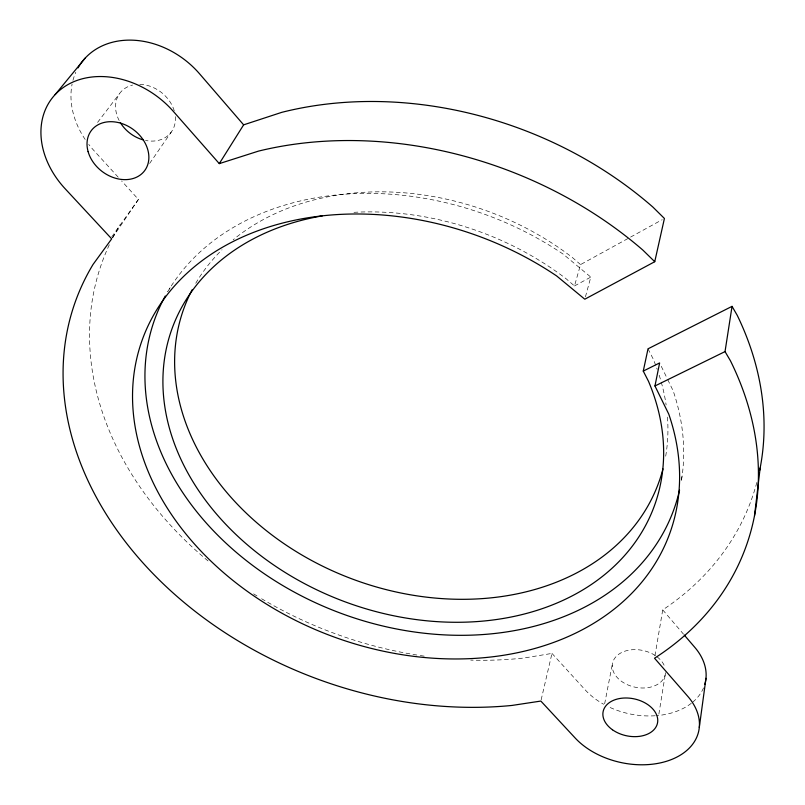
<?xml version="1.0" encoding="UTF-8"?>
<svg xmlns="http://www.w3.org/2000/svg" width="805" height="805" viewBox="0 0 805 805"><rect width="100%" height="100%" fill="white"/><g stroke="black" fill="none" stroke-linecap="round" stroke-linejoin="round"><path stroke-width="0.6" stroke-dasharray="4.03 3.02" d="M658.862 714.136L665.141 675.113M654.958 655.733L662.726 609.878A345.687 268.9 20.4 0 0 756.831 482.457M681.282 480.484L682.308 474.517M604.636 703.862L612.605 662.867M541.151 699.847L551.968 653.419L523.884 658.017A345.687 268.9 20.4 0 1 470.724 660.12M585.426 296.874L590.81 277.101L563.248 254.189A276.447 212.047 20.5 0 0 167.661 291.812L170.177 287.667M353.938 212.319A256.916 196.933 20.5 0 1 566.116 278.751L574.488 285.966L580.546 264.593L662.233 219.685M112.388 237.827L138.43 199.409L121.595 180.934M111.724 236.922L138.43 199.409M149.629 163.445L171.274 132.05M97.576 122.41L119.382 93.833M574.488 285.966L590.81 277.101M580.546 264.593L572.325 257.469A252.881 195.977 20.4 0 0 233.138 239.799M118.234 177.241L93.823 150.444A80.621 64.4 38.1 0 1 88.731 144.367M551.968 653.419L585.175 689.875A67.479 46.952 11.9 0 0 603.69 704.274M662.726 609.878L683.495 634.149M648.025 348.817L653.137 358.889A252.881 195.977 20.4 0 1 657.182 369.334M661.257 366.275L667.214 378.551M667.748 379.668L673.161 390.817A276.447 212.047 20.5 0 1 681.221 481.722M175.339 116.655A32.23 25.74 38.1 0 1 145.474 140.432M119.18 120.569A32.23 25.74 38.1 0 1 132.604 85.068M139.748 84.334A32.23 25.74 38.1 0 1 174.474 111.684M195.746 283.279A252.881 195.977 20.4 0 1 222.049 249.761M659.164 375.16A252.881 195.977 20.4 0 1 660.935 380.986M661.257 382.144A252.881 195.977 20.4 0 1 666.127 404.965M667.466 417.06A252.881 195.977 20.4 0 1 665.151 459.162M85.199 139.476A80.621 64.4 38.1 0 1 72.108 84.022M72.953 80.379A80.621 64.4 38.1 0 1 75.831 72.259M665.564 672.688A26.988 18.777 11.9 0 1 631.764 686.343A26.988 18.777 11.9 0 1 615.342 657.423A26.988 18.777 11.9 0 1 656.186 656.176M657.061 656.82A26.988 18.777 11.9 0 1 664.88 667.164M424.235 656.145A345.687 268.9 20.4 0 1 418.117 655.23M416.899 655.029A345.687 268.9 20.4 0 1 259.109 597.24M257.006 595.952A345.687 268.9 20.4 0 1 252.8 593.345M208.062 560.944A345.687 268.9 20.4 0 1 109.993 243.321M112.74 237.757A345.687 268.9 20.4 0 1 120.026 224.696M703.54 687.862A67.479 46.952 11.9 0 1 692.189 702.604M691.284 703.308A67.479 46.952 11.9 0 1 656.407 715.665M655.22 715.756A67.479 46.952 11.9 0 1 607.906 706.468"/><path stroke-width="1.21" d="M754.516 515.683L760.162 467.916M699.293 727.468L705.975 678.303M643.265 371.085L659.627 362.934L654.958 385.967L668.764 414.112A280.935 213.043 20.5 0 1 404.331 655.039A280.935 213.043 20.5 0 1 144.286 334.518A280.935 213.043 20.5 0 1 556.708 275.994L584.792 299.208L654.747 261.706L642.803 250.033A356.997 271.587 20.5 0 0 258.536 151.099L219.292 163.626L173.246 111.281A83.438 65.366 37.1 0 0 62.941 87.765A83.438 65.366 37.1 0 0 65.175 188.783L111.684 238.864L93.048 264.443A356.997 271.587 20.5 0 0 150.253 570.785A356.997 271.587 20.5 0 0 512.04 705.432L540.859 701.064L575.162 738.004A69.482 47.143 12.2 0 0 670.203 760.021A69.482 47.143 12.2 0 0 687.571 696.094L654.535 658.218A356.997 271.587 20.5 0 0 730.427 360.761L725.033 351.594L732.047 306.353L648.025 348.817L643.265 371.085L648.478 381.258A256.916 196.933 20.5 0 1 500.811 618.864A256.916 196.933 20.5 0 1 179.354 455.861A256.916 196.933 20.5 0 1 322.322 215.871M654.747 261.706L664.417 218.477L652.915 207.096A345.687 268.9 20.4 0 0 281.79 112.338L243.633 124.845L219.292 163.626M55.132 94.618L85.199 58.091M654.958 385.967L725.033 351.594M243.633 124.845L199.539 73.778A80.621 64.4 38.1 0 0 78.025 67.902M684.3 635.085L694.685 647.22A67.479 46.952 11.9 0 1 704.798 684.361M732.047 306.353L737.239 315.339A345.687 268.9 20.4 0 1 759.679 470.362M679.561 490.024A276.447 212.047 20.5 0 1 338.925 612.555A276.447 212.047 20.5 0 1 165.267 296.009M143.27 139.909A32.23 25.74 38.1 0 1 120.307 122.561M662.978 468.862A252.881 195.977 20.4 0 1 350.779 578.433A252.881 195.977 20.4 0 1 192.174 289.709M88.087 151.561A33.357 26.132 37.1 0 0 139.869 175.289A33.357 26.132 37.1 0 0 125.882 125.137A33.357 26.132 37.1 0 0 88.087 151.561M612.464 729.773A27.783 18.847 12.2 0 0 657.293 723.896A27.783 18.847 12.2 0 0 621.158 698.287A27.783 18.847 12.2 0 0 612.464 729.773"/></g></svg>
